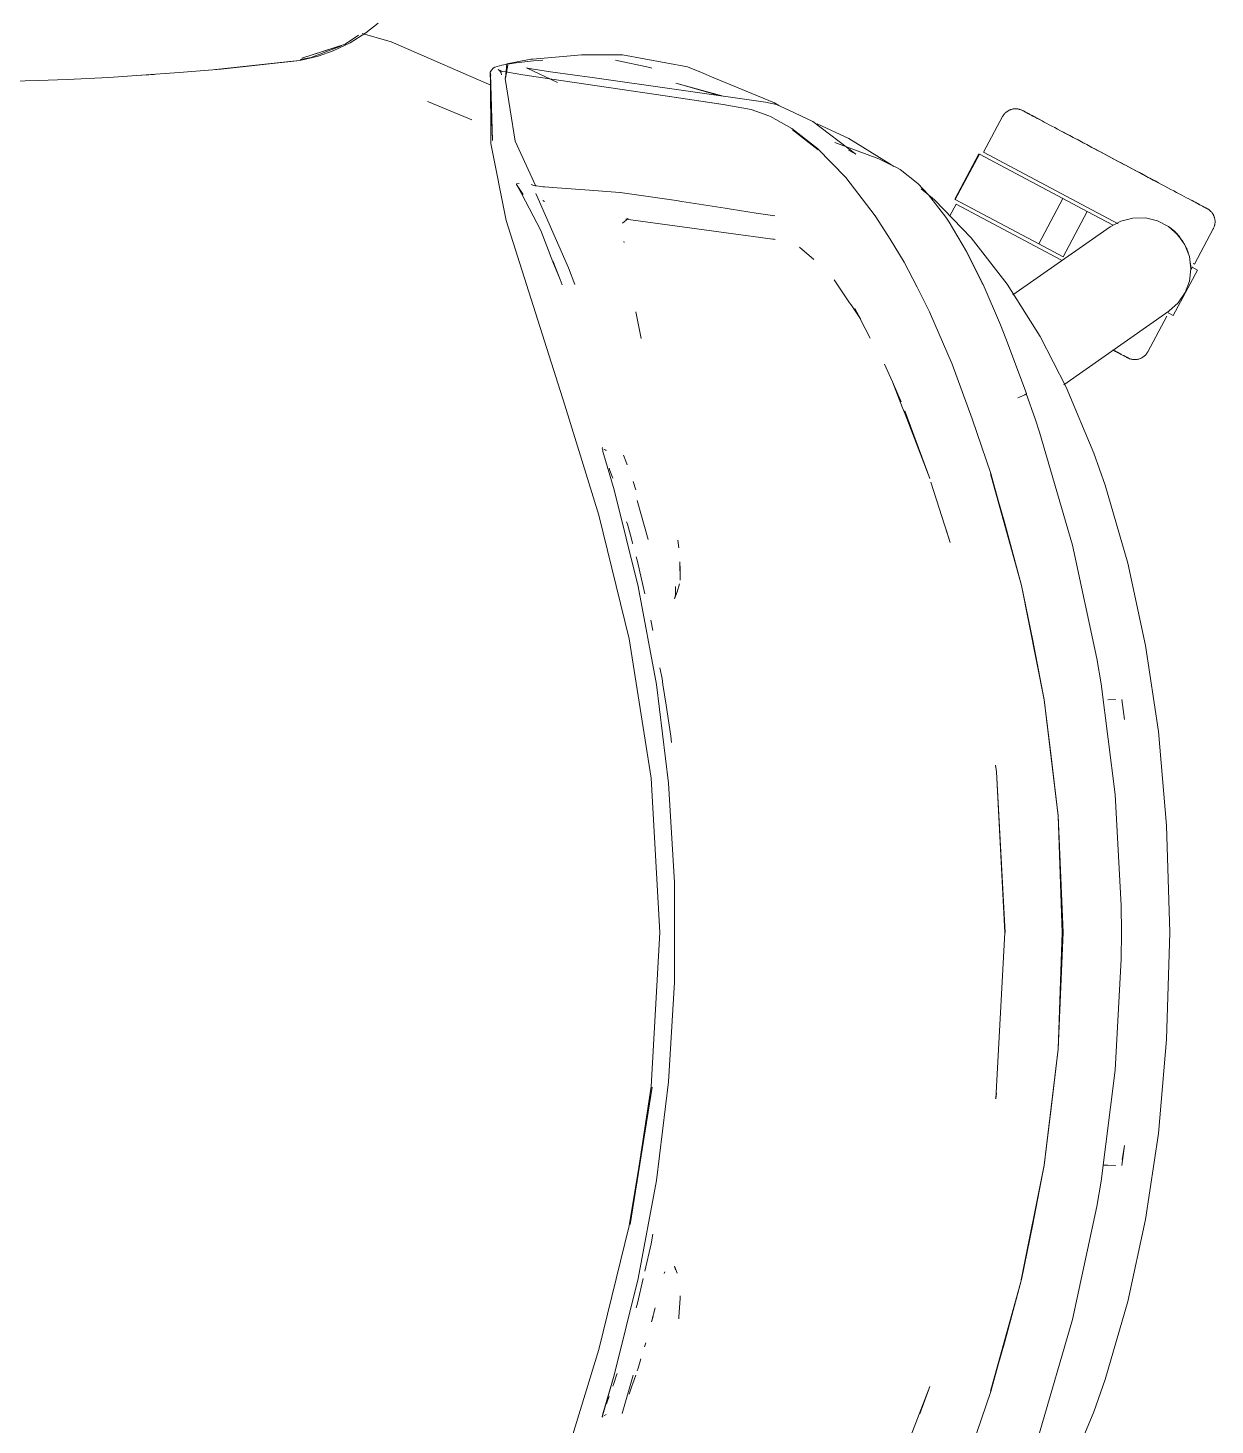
# Model space of a CAD drawing. Header units: millimetres. Extents: x 79795 to 317870, y -36033 to 97293.
# Drawn here: x 218296.5 to 218619.7, y 10310.1 to 10690.5 of the extents above; entities that cross this region are included whole.
import ezdxf

# ---------------------------------------------------------------- set-up
doc = ezdxf.new("R2010")
doc.units = ezdxf.units.MM
doc.header["$MEASUREMENT"] = 0
doc.layers.add('G-IMPT', color=8, linetype='CONTINUOUS', lineweight=9)
doc.layers.add('I-FURN', color=8, linetype='CONTINUOUS', lineweight=9)

msp = doc.modelspace()

# ---------------------------------------------------------------- linework, layer by layer
at = {"layer": 'G-IMPT'}
for p, q in [((218382.88, 10686.07), (218386.46, 10688.49)), ((218384.2, 10686.46), (218388.53, 10689.19)), ((218395.36, 10686.75), (218387.54, 10689.01)), ((218391.84, 10691.82), (218388.53, 10689.19)), ((218382.88, 10686.07), (218371.03, 10682.25)), ((218380.17, 10685.17), (218371.03, 10682.25)), ((218373.66, 10682.46), (218381.84, 10685.66)), ((218384.2, 10686.46), (218379.62, 10684.27)), ((218382.88, 10686.07), (218380.17, 10685.17)), ((218395.36, 10686.75), (218406.49, 10681.89)), ((218370.53, 10681.67), (218347.57, 10679.21)), ((218347.57, 10679.21), (218367.71, 10681.34)), ((218370.53, 10681.67), (218349.09, 10679.32)), ((218370.53, 10681.67), (218367.71, 10681.34)), ((218370.53, 10681.67), (218375.49, 10682.83)), ((218370.6, 10681.89), (218373.66, 10682.46)), ((218379.62, 10684.27), (218375.49, 10682.83)), ((218406.49, 10681.89), (218414.32, 10678.47)), ((218428.8, 10680.93), (218425.52, 10680.4)), ((218426.5, 10676.79), (218426.89, 10680.75)), ((218429.21, 10681.19), (218426.89, 10680.75)), ((218428.8, 10680.93), (218429.42, 10681.01)), ((218429.21, 10681.19), (218433.46, 10682)), ((218434.1, 10681.53), (218429.42, 10681.01)), ((218433.93, 10682.04), (218433.46, 10682)), ((218443.26, 10682.85), (218433.93, 10682.04)), ((218434.1, 10681.53), (218436.69, 10681.74)), ((218443.26, 10682.85), (218447.21, 10683.19)), ((218447.21, 10683.19), (218451.38, 10683.19)), ((218458.35, 10683.16), (218451.38, 10683.19)), ((218456.49, 10681.75), (218465.79, 10679.71)), ((218458.35, 10683.16), (218476.05, 10679.92)), ((218307.23, 10676.5), (218318.54, 10677.04)), ((218327.41, 10677.6), (218318.54, 10677.04)), ((218327.41, 10677.6), (218337.69, 10678.33)), ((218329.45, 10677.74), (218327.55, 10677.65)), ((218329.45, 10677.74), (218330.87, 10677.87)), ((218349.09, 10679.32), (218337.69, 10678.33)), ((218414.32, 10678.47), (218422.49, 10674.9)), ((218422.35, 10678.46), (218422.75, 10679.03)), ((218422.35, 10678.46), (218422.54, 10677.59)), ((218422.97, 10659.9), (218422.38, 10678.34)), ((218422.38, 10678.34), (218422.48, 10677.88)), ((218422.97, 10659.9), (218422.48, 10677.88)), ((218422.53, 10659.01), (218422.48, 10677.88)), ((218422.48, 10677.88), (218422.52, 10677.7)), ((218422.54, 10677.59), (218422.52, 10677.7)), ((218423.12, 10679.53), (218422.75, 10679.03)), ((218423.12, 10679.53), (218423.66, 10679.85)), ((218425.52, 10680.4), (218423.66, 10679.85)), ((218425.01, 10678.8), (218424.51, 10679.2)), ((218425.61, 10678.64), (218424.51, 10679.2)), ((218425.61, 10678.64), (218424.99, 10678.81)), ((218424.99, 10678.81), (218431.26, 10677.7)), ((218425.33, 10678.26), (218425.01, 10678.8)), ((218425.33, 10678.26), (218425.41, 10677.76)), ((218427.13, 10680.34), (218426.44, 10676.76)), ((218429.16, 10659.71), (218426.44, 10676.76)), ((218427.13, 10680.34), (218426.5, 10676.79)), ((218439.11, 10676.59), (218431.26, 10677.7)), ((218440.66, 10675.61), (218432.23, 10679.61)), ((218432.23, 10679.61), (218433.09, 10679.47)), ((218433.09, 10679.47), (218438.11, 10678.63)), ((218438.11, 10678.63), (218439.41, 10678.42)), ((218450.07, 10676.98), (218439.41, 10678.42)), ((218450.07, 10676.98), (218497.29, 10670.3)), ((218465.79, 10679.71), (218466.37, 10679.56)), ((218476.05, 10679.92), (218479.91, 10678.33)), ((218483.27, 10676.94), (218479.91, 10678.33)), ((218499.72, 10670.14), (218483.27, 10676.94)), ((218287.04, 10675.92), (218299.35, 10676.21)), ((218307.23, 10676.5), (218299.35, 10676.21)), ((218469.98, 10672.03), (218439.11, 10676.59)), ((218472.87, 10675.43), (218484.36, 10672.19)), ((218472.87, 10675.43), (218485.82, 10671.93)), ((218405.26, 10670.47), (218405.53, 10670.37)), ((218417.38, 10665.44), (218405.53, 10670.37)), ((218469.98, 10672.03), (218485.17, 10669.71)), ((218470.59, 10671.94), (218485.75, 10669.64)), ((218470.59, 10671.94), (218485.17, 10669.71)), ((218493.42, 10668.34), (218485.75, 10669.64)), ((218497.29, 10670.3), (218500.28, 10669.66)), ((218500.89, 10669.37), (218499.72, 10670.14)), ((218503.65, 10668.09), (218500.28, 10669.66)), ((218498.21, 10666.59), (218493.42, 10668.34)), ((218498.21, 10666.59), (218498.63, 10666.37)), ((218504.47, 10663.09), (218498.63, 10666.37)), ((218510.22, 10665.03), (218503.65, 10668.09)), ((218511.43, 10657.67), (218504.47, 10663.09)), ((218504.69, 10662.76), (218511.64, 10657.36)), ((218504.69, 10662.76), (218508.07, 10660.17)), ((218521.87, 10656.11), (218510.22, 10665.03)), ((218519.98, 10660.4), (218511.35, 10664.38)), ((218426.72, 10638.05), (218422.53, 10659.01)), ((218429.16, 10659.71), (218434.74, 10647.42)), ((218511.64, 10657.36), (218508.07, 10660.17)), ((218516.22, 10659.34), (218528.12, 10654.83)), ((218531.43, 10653.28), (218519.98, 10660.4)), ((218511.43, 10657.67), (218519.17, 10649.77)), ((218521.87, 10656.11), (218519.92, 10657.22)), ((218530.35, 10653.76), (218528.12, 10654.83)), ((218532.79, 10652.59), (218530.35, 10653.76)), ((218531.43, 10653.28), (218532.2, 10652.78)), ((218532.79, 10652.59), (218533.92, 10651.97)), ((218533.92, 10651.97), (218538.79, 10648.11)), ((218429.52, 10647.9), (218429.48, 10647.73)), ((218429.54, 10648.03), (218429.52, 10647.9)), ((218429.52, 10647.9), (218431.36, 10645.2)), ((218429.52, 10647.9), (218430.87, 10645.45)), ((218430.23, 10648.18), (218429.54, 10648.03)), ((218433.5, 10647.87), (218434.27, 10647.59)), ((218434.33, 10647.57), (218434.27, 10647.59)), ((218436.79, 10647.28), (218434.33, 10647.57)), ((218436.79, 10647.28), (218437.16, 10647.24)), ((218440.57, 10646.99), (218437.16, 10647.24)), ((218440.57, 10646.99), (218449.42, 10646.35)), ((218457.66, 10645.74), (218449.42, 10646.35)), ((218519.17, 10649.77), (218527.19, 10639.33)), ((218541.68, 10645.08), (218538.79, 10648.11)), ((218539.68, 10646.66), (218543.35, 10643.66)), ((218436.15, 10635.34), (218430.87, 10645.45)), ((218443.7, 10625.23), (218434.77, 10645.39)), ((218437.15, 10643.22), (218436.71, 10643.49)), ((218457.74, 10645.73), (218457.66, 10645.74)), ((218457.74, 10645.73), (218472.96, 10643.52)), ((218472.96, 10643.52), (218474.51, 10643.27)), ((218474.51, 10643.27), (218486.28, 10641.4)), ((218541.68, 10645.08), (218546.4, 10638.95)), ((218543.35, 10643.66), (218553.31, 10633.37)), ((218487.94, 10641.14), (218486.28, 10641.4)), ((218494.78, 10640.08), (218487.94, 10641.14)), ((218494.78, 10640.08), (218499.85, 10639.33)), ((218527.19, 10639.33), (218527.36, 10639.07)), ((218531.24, 10632.98), (218527.36, 10639.07)), ((218546.4, 10638.95), (218547.26, 10637.66)), ((218442.71, 10587.81), (218426.72, 10638.05)), ((218436.15, 10635.34), (218439.4, 10626.87)), ((218458.4, 10637.35), (218459.96, 10638.59)), ((218459.25, 10638.46), (218459.52, 10638.51)), ((218486.59, 10634.73), (218459.25, 10638.46)), ((218459.75, 10638.55), (218459.52, 10638.51)), ((218551.99, 10629.67), (218547.26, 10637.66)), ((218458.75, 10632.4), (218458.8, 10632.05)), ((218486.59, 10634.73), (218499.94, 10632.95)), ((218499.94, 10632.95), (218499.47, 10633.09)), ((218531.24, 10632.98), (218535.01, 10626.75)), ((218563.12, 10620.77), (218553.31, 10633.37)), ((218510.44, 10627.45), (218506.53, 10630.78)), ((218556.3, 10621.06), (218551.99, 10629.67)), ((218556.52, 10620.61), (218551.99, 10629.67)), ((218551.99, 10629.67), (218552.3, 10629.07)), ((218556.52, 10620.61), (218552.3, 10629.07)), ((218441.42, 10621.97), (218439.39, 10627.07)), ((218439.39, 10627.07), (218440.8, 10623.54)), ((218439.4, 10626.87), (218441.42, 10621.97)), ((218445.44, 10620.65), (218443.7, 10625.23)), ((218538.58, 10619.96), (218535.01, 10626.75)), ((218441.42, 10621.97), (218441.98, 10620.56)), ((218516.71, 10620.81), (218515.96, 10621.92)), ((218520.21, 10615.68), (218516.71, 10620.81)), ((218538.58, 10619.96), (218541.97, 10613.23)), ((218556.3, 10621.06), (218556.52, 10620.61)), ((218556.52, 10620.61), (218561.29, 10609.66)), ((218563.12, 10620.77), (218572.09, 10606.47)), ((218463.43, 10605.92), (218462.02, 10613.18)), ((218520.6, 10615.1), (218520.21, 10615.68)), ((218523.16, 10611.35), (218520.6, 10615.1)), ((218523.16, 10611.35), (218521.66, 10614.12)), ((218525.84, 10606.02), (218521.66, 10614.12)), ((218548.14, 10599), (218541.97, 10613.23)), ((218561.29, 10609.66), (218562.77, 10605.98)), ((218562.77, 10605.98), (218568.34, 10591.01)), ((218572.09, 10606.47), (218579.18, 10592.7)), ((218529.72, 10598.97), (218531.91, 10594.13)), ((218548.14, 10599), (218553.6, 10584.12)), ((218531.91, 10594.13), (218534.22, 10588.68)), ((218531.91, 10594.13), (218534.64, 10587.04)), ((218567.08, 10590.23), (218566.02, 10589.81)), ((218566.02, 10589.81), (218566.61, 10590.03)), ((218567.08, 10590.23), (218566.61, 10590.03)), ((218567.08, 10590.23), (218567.9, 10590.61)), ((218567.08, 10590.23), (218567.72, 10590.51)), ((218567.72, 10590.51), (218567.9, 10590.61)), ((218568.31, 10590.88), (218567.9, 10590.61)), ((218567.9, 10590.61), (218568.3, 10590.83)), ((218568.31, 10590.88), (218568.3, 10590.83)), ((218568.34, 10591.01), (218568.31, 10590.88)), ((218568.31, 10590.88), (218568.31, 10591.01)), ((218568.31, 10591.01), (218570.71, 10584.08)), ((218586.7, 10574.72), (218579.18, 10592.7)), ((218442.71, 10587.81), (218451.89, 10557.84)), ((218535.3, 10585.32), (218534.64, 10587.04)), ((218542.01, 10567.87), (218535.19, 10586.28)), ((218542.01, 10567.87), (218535.3, 10585.32)), ((218558.61, 10569.21), (218553.6, 10584.12)), ((218571.91, 10580.48), (218570.71, 10584.08)), ((218580.85, 10549.65), (218571.91, 10580.48)), ((218452.94, 10576.24), (218452.85, 10576.01)), ((218452.85, 10576.01), (218452.91, 10575.78)), ((218452.91, 10575.78), (218452.98, 10575.49)), ((218452.98, 10575.49), (218453.05, 10575.22)), ((218456.12, 10564.79), (218453.05, 10575.22)), ((218453.94, 10575.47), (218453.33, 10575.86)), ((218453.94, 10575.47), (218453.73, 10575.62)), ((218459.25, 10572.54), (218458.64, 10574.2)), ((218589.77, 10565.99), (218586.7, 10574.72)), ((218454.96, 10569.99), (218454.72, 10570.65)), ((218459.25, 10572.54), (218459.62, 10571.53)), ((218454.96, 10569.99), (218455.71, 10567.89)), ((218461.96, 10564.78), (218461.24, 10567)), ((218547.54, 10550.4), (218542.29, 10566.88)), ((218562.34, 10555.96), (218558.57, 10569.12)), ((218566.99, 10538.71), (218558.57, 10569.12)), ((218566.99, 10538.71), (218558.61, 10569.21)), ((218462.67, 10538.47), (218456.12, 10564.79)), ((218589.77, 10565.99), (218595.95, 10544.75)), ((218462.36, 10561.87), (218465.34, 10551.22)), ((218460.21, 10524.15), (218451.89, 10557.84)), ((218459.7, 10555.36), (218459.5, 10556.05)), ((218460.82, 10551.37), (218459.7, 10555.36)), ((218562.34, 10555.96), (218566.99, 10538.71)), ((218460.82, 10551.37), (218461.14, 10550.22)), ((218547.54, 10550.4), (218546.47, 10553.83)), ((218461.14, 10550.22), (218461.18, 10550.05)), ((218473.7, 10548.97), (218473.48, 10551.07)), ((218580.85, 10549.65), (218587.52, 10518.86)), ((218462.44, 10545.21), (218462.1, 10546.5)), ((218462.44, 10545.21), (218463.99, 10538.46)), ((218474.1, 10540.12), (218474.01, 10545.18)), ((218474.01, 10545.18), (218474.09, 10542.9)), ((218595.95, 10544.75), (218600.76, 10522.38)), ((218474.1, 10540.12), (218474.09, 10542.9)), ((218462.67, 10538.47), (218467.6, 10511.8)), ((218464.45, 10536.48), (218463.99, 10538.46)), ((218472.56, 10535.06), (218473.24, 10537.01)), ((218472.77, 10536.11), (218472.56, 10535.06)), ((218472.77, 10536.11), (218472.81, 10538.42)), ((218472.82, 10538.28), (218472.81, 10538.42)), ((218473.24, 10537.01), (218473.85, 10539.17)), ((218566.99, 10538.71), (218573.17, 10507.58)), ((218566.99, 10538.71), (218570.07, 10523.69)), ((218566.99, 10538.71), (218573.16, 10507.66)), ((218466.65, 10526.43), (218466.11, 10529.25)), ((218460.21, 10524.15), (218466.2, 10486.24)), ((218573.17, 10507.58), (218570.07, 10523.69)), ((218600.76, 10522.38), (218604.25, 10498.96)), ((218588.7, 10511.94), (218587.52, 10518.86)), ((218468.57, 10516.33), (218469.13, 10513.43)), ((218469.37, 10511.8), (218469.13, 10513.43)), ((218467.6, 10511.8), (218470.9, 10484.88)), ((218470.22, 10506.17), (218469.37, 10511.8)), ((218592.52, 10481.77), (218588.7, 10511.94)), ((218470.22, 10506.17), (218471.52, 10497.65)), ((218576.99, 10476.07), (218573.16, 10507.66)), ((218576.95, 10476.03), (218573.17, 10507.58)), ((218573.17, 10507.58), (218575.11, 10492.11)), ((218590.5, 10507.62), (218592.59, 10507.7)), ((218592.59, 10507.7), (218592.48, 10507.7)), ((218594.35, 10507.67), (218595, 10502.25)), ((218604.25, 10498.96), (218606.51, 10473.39)), ((218471.52, 10497.65), (218471.7, 10495.99)), ((218576.95, 10476.03), (218575.11, 10492.11)), ((218559.95, 10489.53), (218559.99, 10489.28)), ((218560.23, 10487.98), (218559.96, 10489.76)), ((218560.23, 10487.98), (218559.99, 10489.28)), ((218562.55, 10444.25), (218560.23, 10487.98)), ((218562.5, 10444.25), (218560.23, 10487.98)), ((218466.2, 10486.24), (218468.56, 10444.25)), ((218472.55, 10457.81), (218470.9, 10484.88)), ((218594.13, 10451.56), (218592.52, 10481.77)), ((218577.63, 10461.14), (218576.95, 10476.03)), ((218576.95, 10476.03), (218578.09, 10444.25)), ((218576.99, 10476.07), (218578.32, 10444.25)), ((218606.51, 10473.39), (218607.36, 10444.25)), ((218577.63, 10461.14), (218578.09, 10444.25)), ((218472.55, 10457.81), (218472.55, 10430.69)), ((218594.13, 10451.56), (218594.23, 10444.25)), ((218466.2, 10402.27), (218468.56, 10444.25)), ((218562.5, 10444.25), (218560, 10398.91)), ((218576.95, 10412.48), (218578.09, 10444.25)), ((218578.32, 10444.25), (218576.99, 10412.44)), ((218577.63, 10427.37), (218578.09, 10444.25)), ((218594.13, 10436.94), (218594.23, 10444.25)), ((218607.36, 10444.25), (218606.51, 10415.11)), ((218594.13, 10436.94), (218592.52, 10406.74)), ((218472.55, 10430.69), (218470.9, 10403.62)), ((218576.95, 10412.48), (218577.63, 10427.37)), ((218606.51, 10415.11), (218604.25, 10389.54)), ((218576.99, 10412.44), (218573.16, 10380.84)), ((218576.95, 10412.48), (218573.17, 10380.92)), ((218575.11, 10396.4), (218576.95, 10412.48)), ((218592.52, 10406.74), (218588.7, 10376.57)), ((218467.6, 10376.7), (218470.9, 10403.62)), ((218460.21, 10364.35), (218466.46, 10402.09)), ((218466.2, 10402.27), (218460.47, 10364.73)), ((218466.46, 10402.09), (218460.47, 10364.73)), ((218559.95, 10398.97), (218559.99, 10399.22)), ((218560.23, 10400.52), (218559.99, 10399.22)), ((218560, 10398.91), (218560.23, 10400.52)), ((218575.11, 10396.4), (218573.17, 10380.92)), ((218604.25, 10389.54), (218600.76, 10366.12)), ((218594.35, 10380.84), (218595, 10386.25)), ((218594.43, 10382.48), (218595, 10386.25)), ((218573.17, 10380.92), (218566.95, 10349.68)), ((218566.95, 10349.68), (218573.16, 10380.84)), ((218573.17, 10380.92), (218570.07, 10364.82)), ((218589.25, 10380.93), (218590.5, 10380.88)), ((218592.59, 10380.81), (218590.5, 10380.88)), ((218592.59, 10380.81), (218592.48, 10380.81)), ((218462.67, 10350.03), (218467.6, 10376.7)), ((218588.7, 10376.57), (218587.52, 10369.65)), ((218587.52, 10369.65), (218580.85, 10338.86)), ((218566.99, 10349.79), (218570.07, 10364.82)), ((218595.95, 10343.76), (218600.76, 10366.12)), ((218451.89, 10330.67), (218460.21, 10364.35)), ((218466.62, 10362.08), (218466.15, 10359.45)), ((218466.15, 10359.45), (218464.44, 10352.03)), ((218472.56, 10353.44), (218473.24, 10351.49)), ((218472.56, 10353.44), (218472.77, 10352.39)), ((218462.67, 10350.03), (218456.12, 10323.71)), ((218463.99, 10350.05), (218462.44, 10343.3)), ((218469.89, 10351.84), (218469.75, 10351.43)), ((218566.99, 10349.79), (218558.57, 10319.38)), ((218566.99, 10349.79), (218558.61, 10319.3)), ((218562.34, 10332.55), (218566.99, 10349.79)), ((218462.44, 10343.3), (218462.1, 10342.02)), ((218466.29, 10338.22), (218467.29, 10342.08)), ((218473.99, 10343.28), (218473.71, 10339.57)), ((218473.99, 10343.28), (218474.09, 10344.65)), ((218474.09, 10345.35), (218474.09, 10344.65)), ((218589.77, 10322.52), (218595.95, 10343.76)), ((218466.29, 10338.22), (218466.68, 10339.74)), ((218473.71, 10339.57), (218473.68, 10339.09)), ((218571.91, 10308.03), (218580.85, 10338.86)), ((218451.89, 10330.67), (218442.71, 10300.69)), ((218464.38, 10331.43), (218464.71, 10332.55)), ((218562.34, 10332.55), (218558.57, 10319.38)), ((218462.6, 10325.64), (218463.39, 10328.13)), ((218456.12, 10323.71), (218452.85, 10312.49)), ((218456.12, 10323.71), (218453.01, 10312.89)), ((218456.12, 10323.71), (218453.06, 10313.18)), ((218456.75, 10323.72), (218456.02, 10321.49)), ((218456.75, 10323.72), (218456.9, 10324.18)), ((218461.32, 10323.72), (218458.28, 10313.29)), ((218461.21, 10321.42), (218461.98, 10323.72)), ((218462.36, 10324.86), (218462.6, 10325.64)), ((218455.73, 10320.69), (218456.02, 10321.49)), ((218460.19, 10318.54), (218460.95, 10320.7)), ((218461.21, 10321.42), (218460.95, 10320.7)), ((218542.01, 10320.64), (218535.3, 10303.19)), ((218542.01, 10320.64), (218539.29, 10313.2)), ((218553.6, 10304.38), (218558.61, 10319.3)), ((218586.7, 10313.78), (218589.77, 10322.52)), ((218454.4, 10316.97), (218454, 10315.9)), ((218454.74, 10317.94), (218454.4, 10316.97)), ((218452.85, 10312.49), (218452.99, 10312.25)), ((218453.06, 10313.18), (218453.01, 10312.89)), ((218453.94, 10313.03), (218453.33, 10312.65)), ((218453.94, 10313.03), (218453.73, 10312.89)), ((218586.7, 10313.78), (218579.18, 10295.81))]:
    msp.add_line(p, q, dxfattribs=at)
at = {"layer": 'I-FURN'}
for p, q in [((218561.83, 10666.36), (218556.68, 10656.67)), ((218561.83, 10666.36), (218561.91, 10666.5)), ((218561.91, 10666.5), (218561.99, 10666.64)), ((218561.99, 10666.64), (218562.08, 10666.77)), ((218562.08, 10666.77), (218562.17, 10666.9)), ((218562.17, 10666.9), (218562.27, 10667.03)), ((218562.27, 10667.03), (218562.38, 10667.15)), ((218562.38, 10667.15), (218562.49, 10667.27)), ((218562.49, 10667.27), (218562.6, 10667.38)), ((218562.6, 10667.38), (218562.72, 10667.49)), ((218562.72, 10667.49), (218562.84, 10667.6)), ((218562.84, 10667.6), (218562.97, 10667.69)), ((218562.97, 10667.69), (218563.1, 10667.79)), ((218563.1, 10667.79), (218563.24, 10667.88)), ((218563.24, 10667.88), (218563.38, 10667.96)), ((218563.38, 10667.96), (218563.52, 10668.04)), ((218563.52, 10668.04), (218563.66, 10668.11)), ((218563.66, 10668.11), (218563.81, 10668.18)), ((218563.81, 10668.18), (218563.96, 10668.24)), ((218563.96, 10668.24), (218564.11, 10668.29)), ((218564.11, 10668.29), (218564.26, 10668.34)), ((218564.26, 10668.34), (218564.42, 10668.38)), ((218564.42, 10668.38), (218564.58, 10668.42)), ((218564.58, 10668.42), (218564.73, 10668.44)), ((218564.73, 10668.44), (218564.89, 10668.47)), ((218564.89, 10668.47), (218565.05, 10668.48)), ((218565.05, 10668.48), (218565.22, 10668.49)), ((218565.22, 10668.49), (218565.38, 10668.5)), ((218565.38, 10668.5), (218565.54, 10668.49)), ((218565.54, 10668.49), (218565.7, 10668.49)), ((218565.7, 10668.49), (218565.86, 10668.47)), ((218565.86, 10668.47), (218566.02, 10668.45)), ((218566.02, 10668.45), (218566.18, 10668.42)), ((218566.18, 10668.42), (218566.33, 10668.38)), ((218566.33, 10668.38), (218566.49, 10668.34)), ((218566.49, 10668.34), (218566.64, 10668.3)), ((218566.64, 10668.3), (218566.8, 10668.24)), ((218566.8, 10668.24), (218566.95, 10668.18)), ((218566.95, 10668.18), (218567.09, 10668.12)), ((218567.09, 10668.12), (218567.24, 10668.05)), ((218567.24, 10668.05), (218567.28, 10668.03)), ((218567.28, 10668.03), (218567.3, 10668.02)), ((218567.28, 10668.02), (218567.28, 10668.03)), ((218567.32, 10668), (218567.28, 10668.02)), ((218567.3, 10668.02), (218567.36, 10667.98)), ((218567.41, 10667.96), (218567.32, 10668)), ((218567.36, 10667.98), (218567.46, 10667.93)), ((218567.53, 10667.89), (218567.41, 10667.96)), ((218567.46, 10667.93), (218567.6, 10667.85)), ((218567.69, 10667.81), (218567.53, 10667.89)), ((218567.6, 10667.85), (218567.78, 10667.76)), ((218567.89, 10667.7), (218567.69, 10667.81)), ((218567.78, 10667.76), (218568, 10667.64)), ((218568.13, 10667.57), (218567.89, 10667.7)), ((218568, 10667.64), (218568.26, 10667.51)), ((218568.41, 10667.42), (218568.13, 10667.57)), ((218568.26, 10667.51), (218568.55, 10667.35)), ((218568.73, 10667.25), (218568.41, 10667.42)), ((218568.55, 10667.35), (218568.89, 10667.17)), ((218569.09, 10667.06), (218568.73, 10667.25)), ((218568.89, 10667.17), (218569.26, 10666.97)), ((218569.48, 10666.86), (218569.09, 10667.06)), ((218569.26, 10666.97), (218569.67, 10666.75)), ((218569.91, 10666.63), (218569.48, 10666.86)), ((218569.67, 10666.75), (218570.12, 10666.52)), ((218570.37, 10666.38), (218569.91, 10666.63)), ((218570.12, 10666.52), (218570.6, 10666.26)), ((218570.87, 10666.11), (218570.37, 10666.38)), ((218570.6, 10666.26), (218571.12, 10665.98)), ((218571.41, 10665.83), (218570.87, 10666.11)), ((218571.12, 10665.98), (218571.67, 10665.69)), ((218571.98, 10665.53), (218571.41, 10665.83)), ((218571.67, 10665.69), (218572.25, 10665.38)), ((218572.58, 10665.21), (218571.98, 10665.53)), ((218573.21, 10664.87), (218572.58, 10665.21)), ((218573.88, 10664.52), (218573.21, 10664.87)), ((218574.57, 10664.15), (218573.88, 10664.52)), ((218575.29, 10663.76), (218574.57, 10664.15)), ((218576.04, 10663.36), (218575.29, 10663.76)), ((218576.82, 10662.95), (218576.04, 10663.36)), ((218577.62, 10662.53), (218576.82, 10662.95)), ((218578.45, 10662.09), (218577.62, 10662.53)), ((218578, 10662.33), (218578.83, 10661.88)), ((218579.29, 10661.64), (218578.45, 10662.09)), ((218578.83, 10661.88), (218579.69, 10661.43)), ((218580.16, 10661.18), (218579.29, 10661.64)), ((218579.69, 10661.43), (218580.57, 10660.96)), ((218581.05, 10660.7), (218580.16, 10661.18)), ((218580.57, 10660.96), (218581.46, 10660.48)), ((218581.95, 10660.22), (218581.05, 10660.7)), ((218581.46, 10660.48), (218582.38, 10660)), ((218582.88, 10659.73), (218581.95, 10660.22)), ((218582.38, 10660), (218583.31, 10659.5)), ((218583.81, 10659.23), (218582.88, 10659.73)), ((218583.31, 10659.5), (218584.25, 10659)), ((218584.77, 10658.73), (218583.81, 10659.23)), ((218584.25, 10659), (218585.21, 10658.49)), ((218585.73, 10658.21), (218584.77, 10658.73)), ((218585.21, 10658.49), (218586.18, 10657.98)), ((218586.7, 10657.7), (218585.73, 10658.21)), ((218586.18, 10657.98), (218587.15, 10657.46)), ((218587.69, 10657.17), (218586.7, 10657.7)), ((218555.38, 10656.23), (218548.81, 10643.87)), ((218548.98, 10643.78), (218555.55, 10656.14)), ((218555.55, 10656.14), (218578.26, 10644.06)), ((218593.28, 10637.21), (218556.68, 10656.67)), ((218587.15, 10657.46), (218588.14, 10656.93)), ((218588.68, 10656.65), (218587.69, 10657.17)), ((218588.14, 10656.93), (218589.14, 10656.4)), ((218589.67, 10656.12), (218588.68, 10656.65)), ((218589.14, 10656.4), (218590.14, 10655.87)), ((218590.68, 10655.58), (218589.67, 10656.12)), ((218590.14, 10655.87), (218591.14, 10655.34)), ((218591.68, 10655.05), (218590.68, 10655.58)), ((218591.14, 10655.34), (218592.14, 10654.8)), ((218592.69, 10654.52), (218591.68, 10655.05)), ((218592.14, 10654.8), (218593.15, 10654.27)), ((218593.69, 10653.98), (218592.69, 10654.52)), ((218593.15, 10654.27), (218594.15, 10653.74)), ((218594.69, 10653.45), (218593.69, 10653.98)), ((218594.15, 10653.74), (218595.15, 10653.2)), ((218595.69, 10652.92), (218594.69, 10653.45)), ((218595.15, 10653.2), (218596.15, 10652.67)), ((218596.69, 10652.39), (218595.69, 10652.92)), ((218596.15, 10652.67), (218597.14, 10652.15)), ((218597.67, 10651.86), (218596.69, 10652.39)), ((218597.14, 10652.15), (218598.13, 10651.62)), ((218598.65, 10651.34), (218597.67, 10651.86)), ((218598.13, 10651.62), (218599.1, 10651.11)), ((218599.62, 10650.83), (218598.65, 10651.34)), ((218599.1, 10651.11), (218600.06, 10650.59)), ((218600.58, 10650.32), (218599.62, 10650.83)), ((218600.06, 10650.59), (218601.02, 10650.09)), ((218601.52, 10649.82), (218600.58, 10650.32)), ((218601.02, 10650.09), (218601.95, 10649.59)), ((218602.45, 10649.32), (218601.52, 10649.82)), ((218601.95, 10649.59), (218602.88, 10649.1)), ((218603.37, 10648.84), (218602.45, 10649.32)), ((218602.88, 10649.1), (218603.78, 10648.62)), ((218604.26, 10648.36), (218603.37, 10648.84)), ((218605.14, 10647.89), (218604.26, 10648.36)), ((218606, 10647.44), (218605.14, 10647.89)), ((218606.83, 10646.99), (218606, 10647.44)), ((218607.64, 10646.56), (218606.83, 10646.99)), ((218608.43, 10646.14), (218607.64, 10646.56)), ((218549.17, 10642.55), (218547.49, 10639.39)), ((218571.69, 10631.7), (218548.98, 10643.78)), ((218577.86, 10627.29), (218549.17, 10642.55)), ((218571.69, 10631.7), (218578.26, 10644.06)), ((218578.26, 10644.06), (218584.9, 10640.53)), ((218609.19, 10645.74), (218608.43, 10646.14)), ((218609.93, 10645.35), (218609.19, 10645.74)), ((218610.63, 10644.97), (218609.93, 10645.35)), ((218611.31, 10644.61), (218610.63, 10644.97)), ((218611.96, 10644.27), (218611.31, 10644.61)), ((218612.58, 10643.94), (218611.96, 10644.27)), ((218613.16, 10643.63), (218612.58, 10643.94)), ((218612.85, 10643.79), (218613.42, 10643.49)), ((218613.71, 10643.34), (218613.16, 10643.63)), ((218613.42, 10643.49), (218613.95, 10643.21)), ((218614.23, 10643.06), (218613.71, 10643.34)), ((218613.95, 10643.21), (218614.46, 10642.94)), ((218614.71, 10642.8), (218614.23, 10643.06)), ((218614.46, 10642.94), (218614.92, 10642.69)), ((218615.16, 10642.57), (218614.71, 10642.8)), ((218614.92, 10642.69), (218615.35, 10642.46)), ((218615.57, 10642.35), (218615.16, 10642.57)), ((218578.33, 10628.17), (218584.9, 10640.53)), ((218584.9, 10640.53), (218591.96, 10636.78)), ((218594.07, 10637.91), (218597.34, 10638.73)), ((218597.34, 10638.73), (218600.72, 10638.76)), ((218600.72, 10638.76), (218604, 10637.97)), ((218615.35, 10642.46), (218615.74, 10642.26)), ((218615.94, 10642.15), (218615.57, 10642.35)), ((218615.74, 10642.26), (218616.1, 10642.07)), ((218616.28, 10641.97), (218615.94, 10642.15)), ((218616.1, 10642.07), (218616.42, 10641.9)), ((218616.57, 10641.81), (218616.28, 10641.97)), ((218616.42, 10641.9), (218616.7, 10641.75)), ((218616.83, 10641.68), (218616.57, 10641.81)), ((218616.7, 10641.75), (218616.94, 10641.62)), ((218617.05, 10641.56), (218616.83, 10641.68)), ((218616.94, 10641.62), (218617.14, 10641.51)), ((218617.23, 10641.46), (218617.05, 10641.56)), ((218617.14, 10641.51), (218617.3, 10641.43)), ((218617.37, 10641.39), (218617.23, 10641.46)), ((218617.3, 10641.43), (218617.42, 10641.36)), ((218617.47, 10641.34), (218617.37, 10641.39)), ((218617.42, 10641.36), (218617.5, 10641.32)), ((218617.53, 10641.3), (218617.47, 10641.34)), ((218617.5, 10641.32), (218617.55, 10641.3)), ((218617.55, 10641.29), (218617.53, 10641.3)), ((218617.55, 10641.3), (218617.55, 10641.29)), ((218617.55, 10641.29), (218617.69, 10641.22)), ((218617.69, 10641.22), (218617.83, 10641.13)), ((218617.83, 10641.13), (218617.96, 10641.04)), ((218617.96, 10641.04), (218618.09, 10640.95)), ((218618.09, 10640.95), (218618.22, 10640.85)), ((218618.22, 10640.85), (218618.34, 10640.74)), ((218618.34, 10640.74), (218618.46, 10640.63)), ((218618.46, 10640.63), (218618.58, 10640.52)), ((218618.58, 10640.52), (218618.68, 10640.4)), ((218618.68, 10640.4), (218618.79, 10640.28)), ((218618.79, 10640.28), (218618.89, 10640.15)), ((218618.89, 10640.15), (218618.98, 10640.02)), ((218618.98, 10640.02), (218619.07, 10639.88)), ((218619.07, 10639.88), (218619.15, 10639.75)), ((218619.15, 10639.75), (218619.23, 10639.6)), ((218619.23, 10639.6), (218619.3, 10639.46)), ((218619.3, 10639.46), (218619.37, 10639.31)), ((218619.37, 10639.31), (218619.43, 10639.16)), ((218619.43, 10639.16), (218619.48, 10639.01)), ((218619.48, 10639.01), (218619.53, 10638.86)), ((218619.53, 10638.86), (218619.57, 10638.7)), ((218619.57, 10638.7), (218619.61, 10638.54)), ((218564.67, 10617.81), (218591.1, 10636.32)), ((218591.1, 10636.32), (218594.07, 10637.91)), ((218604, 10637.97), (218606.99, 10636.42)), ((218606.99, 10636.42), (218609.53, 10634.2)), ((218608.7, 10635.07), (218607.28, 10636.22)), ((218610.99, 10632.28), (218608.7, 10635.07)), ((218614.07, 10626.16), (218619.22, 10635.84)), ((218619.24, 10635.88), (218619.22, 10635.84)), ((218619.31, 10636.03), (218619.24, 10635.88)), ((218619.38, 10636.17), (218619.31, 10636.03)), ((218619.43, 10636.32), (218619.38, 10636.17)), ((218619.49, 10636.48), (218619.43, 10636.32)), ((218619.54, 10636.63), (218619.49, 10636.48)), ((218619.58, 10636.79), (218619.54, 10636.63)), ((218619.61, 10636.94), (218619.58, 10636.79)), ((218619.61, 10638.54), (218619.64, 10638.39)), ((218619.64, 10637.1), (218619.61, 10636.94)), ((218619.64, 10638.39), (218619.66, 10638.23)), ((218619.66, 10637.26), (218619.64, 10637.1)), ((218619.66, 10638.23), (218619.68, 10638.07)), ((218619.68, 10637.42), (218619.66, 10637.26)), ((218619.68, 10638.07), (218619.69, 10637.91)), ((218619.69, 10637.58), (218619.68, 10637.42)), ((218619.69, 10637.91), (218619.69, 10637.74)), ((218619.69, 10637.74), (218619.69, 10637.58)), ((218578.33, 10628.17), (218571.69, 10631.7)), ((218609.53, 10634.2), (218611.47, 10631.44)), ((218611.47, 10631.44), (218612.69, 10628.3)), ((218612.69, 10628.3), (218613.11, 10624.95)), ((218608.31, 10612.23), (218614.88, 10624.59)), ((218613.11, 10624.95), (218612.73, 10621.6)), ((218613.48, 10625.34), (218613.08, 10624.58)), ((218613.57, 10625.29), (218613.48, 10625.34)), ((218613.48, 10625.34), (218614.88, 10624.59)), ((218614.07, 10626.16), (218613.69, 10626.36)), ((218612.73, 10621.6), (218611.56, 10618.44)), ((218611.56, 10618.44), (218609.66, 10615.65)), ((218607.15, 10613.39), (218578.56, 10593.37)), ((218608.31, 10612.23), (218606.91, 10612.97)), ((218606.91, 10612.97), (218607, 10612.93)), ((218609.66, 10615.65), (218607.15, 10613.39)), ((218601.41, 10602.35), (218606.56, 10612.03)), ((218591.82, 10602.88), (218592.36, 10602.59)), ((218592.63, 10602.45), (218592.12, 10602.72)), ((218592.36, 10602.59), (218592.86, 10602.33)), ((218593.12, 10602.19), (218592.63, 10602.45)), ((218592.86, 10602.33), (218593.33, 10602.08)), ((218593.56, 10601.95), (218593.12, 10602.19)), ((218593.33, 10602.08), (218593.76, 10601.85)), ((218593.97, 10601.73), (218593.56, 10601.95)), ((218593.76, 10601.85), (218594.15, 10601.64)), ((218594.34, 10601.54), (218593.97, 10601.73)), ((218594.15, 10601.64), (218594.5, 10601.45)), ((218594.68, 10601.36), (218594.34, 10601.54)), ((218594.5, 10601.45), (218594.82, 10601.28)), ((218594.98, 10601.2), (218594.68, 10601.36)), ((218594.82, 10601.28), (218595.1, 10601.13)), ((218595.24, 10601.06), (218594.98, 10601.2)), ((218595.1, 10601.13), (218595.34, 10601.01)), ((218595.46, 10600.95), (218595.24, 10601.06)), ((218595.34, 10601.01), (218595.54, 10600.9)), ((218595.64, 10600.85), (218595.46, 10600.95)), ((218595.54, 10600.9), (218595.7, 10600.81)), ((218595.78, 10600.77), (218595.64, 10600.85)), ((218595.7, 10600.81), (218595.83, 10600.75)), ((218595.88, 10600.72), (218595.78, 10600.77)), ((218595.83, 10600.75), (218595.91, 10600.7)), ((218595.94, 10600.69), (218595.88, 10600.72)), ((218595.91, 10600.7), (218595.95, 10600.68)), ((218595.96, 10600.68), (218595.94, 10600.69)), ((218595.95, 10600.68), (218595.96, 10600.68)), ((218595.99, 10600.66), (218595.96, 10600.68)), ((218596.14, 10600.59), (218595.99, 10600.66)), ((218599.72, 10600.67), (218599.57, 10600.59)), ((218599.86, 10600.74), (218599.72, 10600.67)), ((218600, 10600.83), (218599.86, 10600.74)), ((218600.13, 10600.92), (218600, 10600.83)), ((218600.26, 10601.01), (218600.13, 10600.92)), ((218600.39, 10601.11), (218600.26, 10601.01)), ((218600.51, 10601.21), (218600.39, 10601.11)), ((218600.63, 10601.32), (218600.51, 10601.21)), ((218600.75, 10601.44), (218600.63, 10601.32)), ((218600.85, 10601.55), (218600.75, 10601.44)), ((218600.96, 10601.68), (218600.85, 10601.55)), ((218601.06, 10601.8), (218600.96, 10601.68)), ((218601.15, 10601.93), (218601.06, 10601.8)), ((218601.24, 10602.07), (218601.15, 10601.93)), ((218601.33, 10602.2), (218601.24, 10602.07)), ((218601.41, 10602.35), (218601.33, 10602.2)), ((218596.29, 10600.52), (218596.14, 10600.59)), ((218596.44, 10600.46), (218596.29, 10600.52)), ((218596.59, 10600.41), (218596.44, 10600.46)), ((218596.74, 10600.36), (218596.59, 10600.41)), ((218596.9, 10600.32), (218596.74, 10600.36)), ((218597.06, 10600.29), (218596.9, 10600.32)), ((218597.21, 10600.26), (218597.06, 10600.29)), ((218597.37, 10600.23), (218597.21, 10600.26)), ((218597.53, 10600.22), (218597.37, 10600.23)), ((218597.7, 10600.21), (218597.53, 10600.22)), ((218597.86, 10600.21), (218597.7, 10600.21)), ((218598.02, 10600.21), (218597.86, 10600.21)), ((218598.18, 10600.22), (218598.02, 10600.21)), ((218598.34, 10600.24), (218598.18, 10600.22)), ((218598.5, 10600.26), (218598.34, 10600.24)), ((218598.66, 10600.29), (218598.5, 10600.26)), ((218598.81, 10600.32), (218598.66, 10600.29)), ((218598.97, 10600.37), (218598.81, 10600.32)), ((218599.12, 10600.41), (218598.97, 10600.37)), ((218599.28, 10600.47), (218599.12, 10600.41)), ((218599.43, 10600.53), (218599.28, 10600.47)), ((218599.57, 10600.59), (218599.43, 10600.53))]:
    msp.add_line(p, q, dxfattribs=at)
for points in [[(218609.06, 10634.71), (218609.46, 10634.31), (218609.82, 10633.9), (218610.15, 10633.49)], [(218613.01, 10626.39), (218613.05, 10626.02), (218613.09, 10625.35), (218613.09, 10624.81), (218613.08, 10624.58)]]:
    msp.add_open_spline(points, degree=3, dxfattribs=at)
msp.add_open_spline([(218611.75, 10630.89), (218611.83, 10630.73), (218612.12, 10630.09), (218612.34, 10629.47), (218612.49, 10629)], degree=3, knots=[-0.5319761, -0.5319761, -0.5319761, -0.5319761, -0.5, -0.4, -0.4, -0.4, -0.4], dxfattribs=at)

doc.saveas('drawing.dxf')
